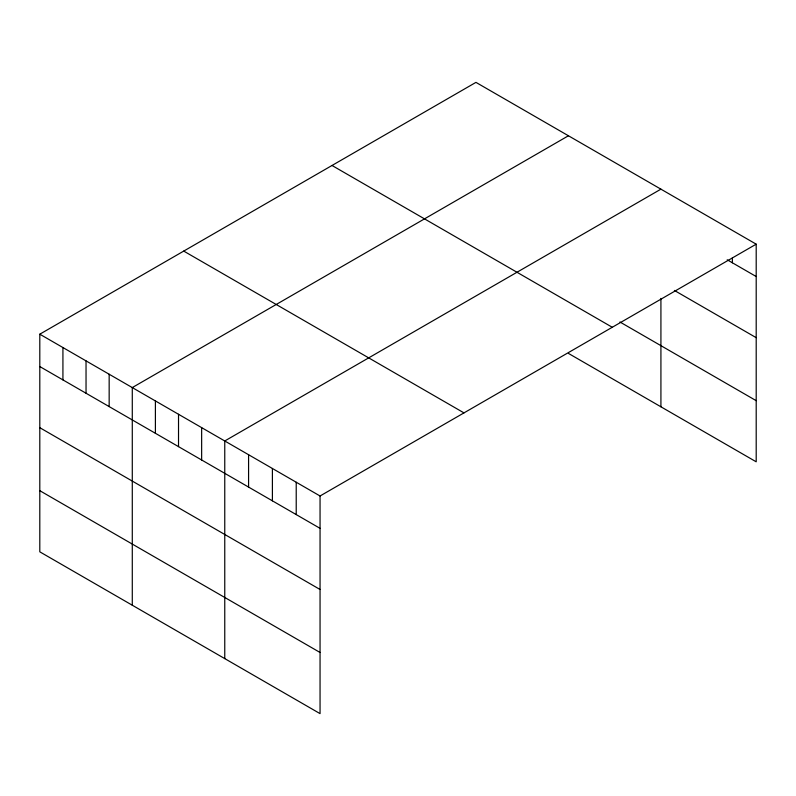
<?xml version="1.0" encoding="UTF-8"?>
<svg xmlns="http://www.w3.org/2000/svg" width="796" height="796" viewBox="0 0 796 796"><rect width="100%" height="100%" fill="white"/><g stroke="black" fill="none" stroke-linecap="round" stroke-linejoin="round"><path stroke-width="1.19" d="M756.2 244.173L320.052 495.988L320.052 713.624L39.8 551.827L39.8 334.191L475.948 82.376L756.2 244.173L756.2 461.809L568.434 353.404M568.434 135.768L132.285 387.582L132.285 605.219M660.919 189.159L224.761 440.974L224.761 658.61M727.196 259.795L756.2 276.54M674.381 290.44L756.2 337.673M619.935 321.992L756.2 400.677M332.022 165.478L612.273 327.275M183.727 251.088L463.978 412.885M39.8 334.191L320.052 495.988M39.8 366.548L320.052 528.345M39.8 427.691L320.052 589.488M39.8 490.684L320.052 652.481M732.38 257.994L732.38 262.78M660.919 298.41L660.919 406.806M296.221 482.237L296.221 514.594M272.401 468.476L272.401 500.843M248.581 454.725L248.581 487.092M201.647 427.621L201.647 459.988M178.523 414.278L178.523 446.636M155.399 400.925L155.399 433.293M109.161 374.229L109.161 406.597M86.038 360.887L86.038 393.244M62.924 347.534L62.924 379.901"/></g></svg>
